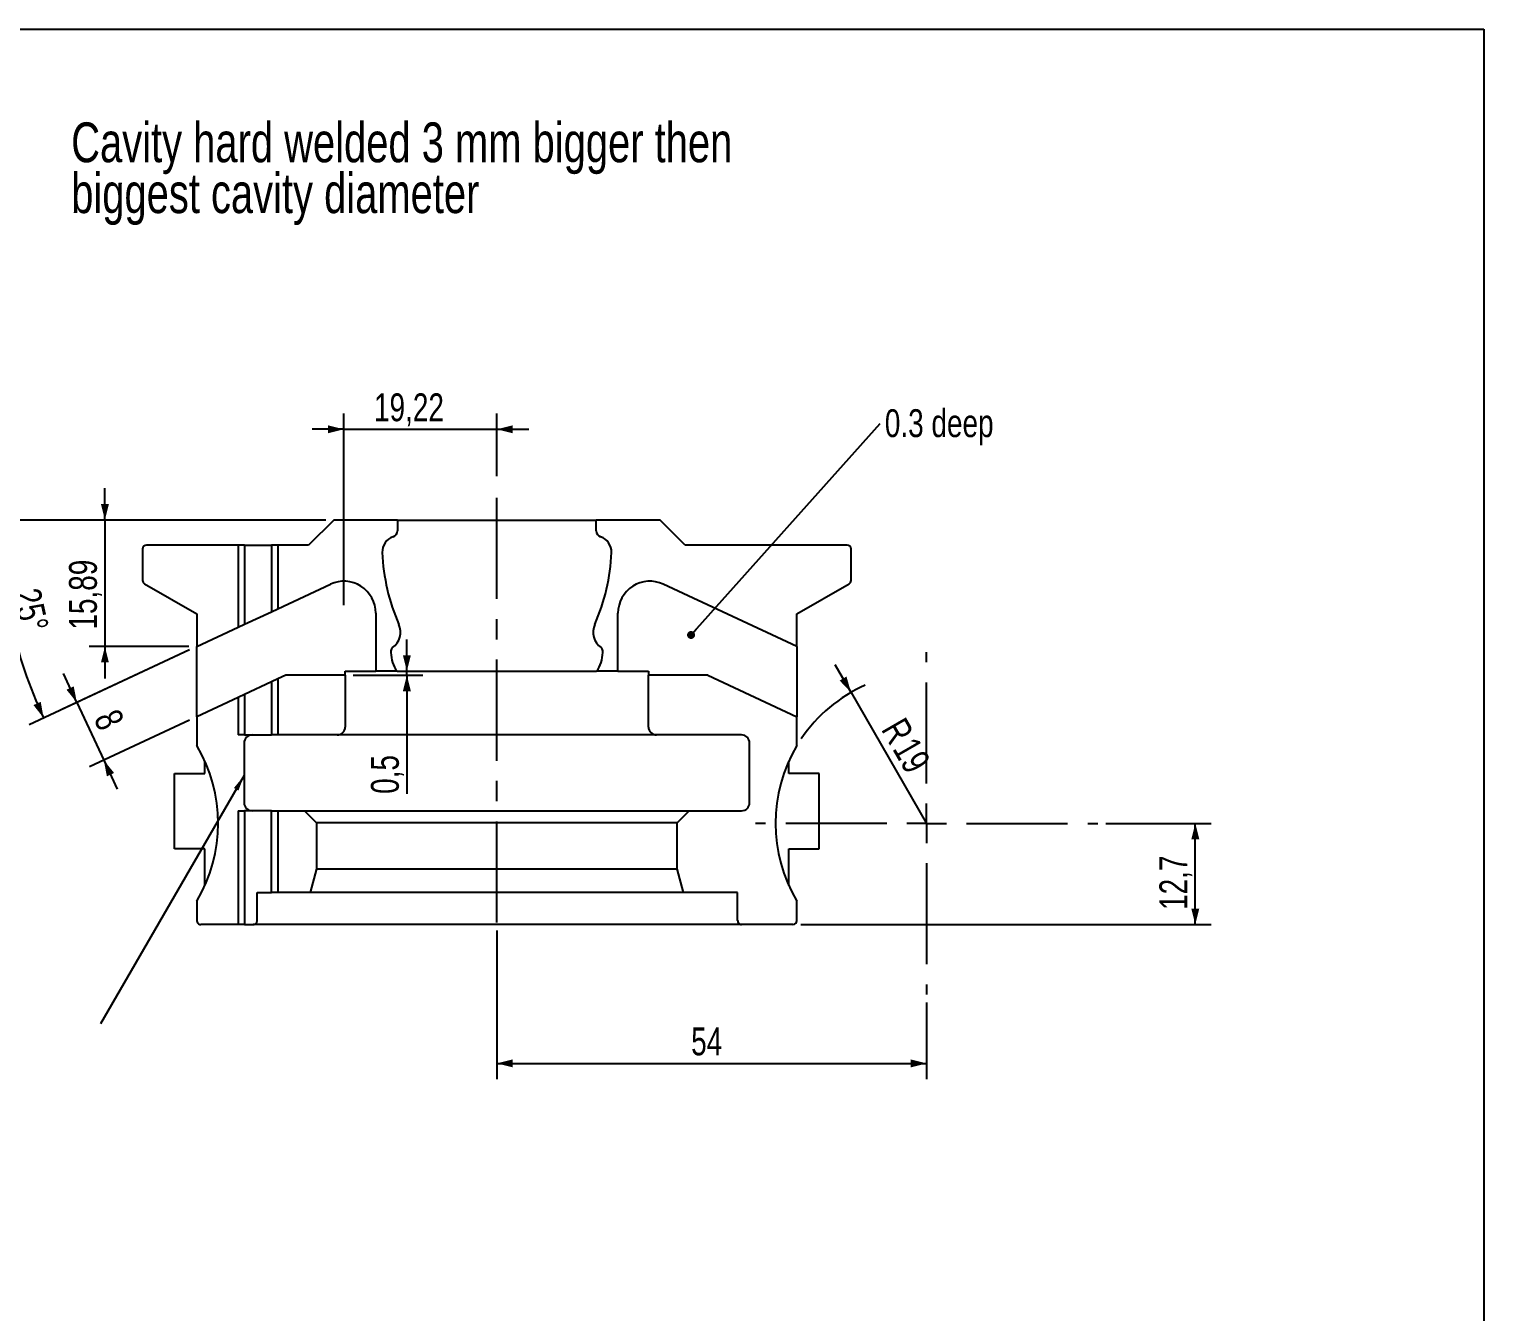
# Model space of a CAD drawing. Header units: millimetres. Extents: x 8 to 586, y 8 to 412.
# Drawn here: x 403.2 to 586, y 250.9 to 412 of the extents above; entities that cross this region are included whole.
import ezdxf

# ---------------------------------------------------------------- set-up
doc = ezdxf.new("R2010")
doc.units = ezdxf.units.MM
doc.linetypes.add('CENTERX2', pattern=[20.319999999999997, 12.7, -2.54, 2.54, -2.54])
for name, color, linetype in [('CENTERLINE', 4, 'CENTERX2'), ('DIMENSIONS', 2, 'Continuous'), ('TEXT', 2, 'Continuous')]:
    doc.layers.add(name, color=color, linetype=linetype)
doc.layers.add('OUTLINE', color=7, linetype='Continuous', lineweight=25)
doc.styles.add('SLDTEXTSTYLE0', font='TXT', dxfattribs={"width": 0.75})
doc.dimstyles.new('SLDDIMSTYLE0', dxfattribs={"dimtxt": 3.5, "dimasz": 2, "dimexe": 0, "dimexo": 0.0625, "dimgap": 0.875, "dimtad": 1, "dimrnd": 1e-09, "dimzin": 12, "dimdsep": 46, "dimtxsty": 'SLDTEXTSTYLE0', "dimsah": 1, "dimcen": 0.09, "dimadec": 0, "dimazin": 3, "dimtfac": 1, "dimtofl": 0, "dimtmove": 0, "dimatfit": 3, "dimfxl": 0, "dimfrac": 2, "dimtolj": 1, "dimtzin": 12, "dimarcsym": 0})
doc.dimstyles.new('SLDDIMSTYLE10', dxfattribs={"dimtxt": 0.18, "dimasz": 1, "dimexe": 0, "dimexo": 0.0625, "dimgap": 0, "dimtad": 0, "dimtih": 1, "dimtoh": 1, "dimdec": 0, "dimrnd": 1e-09, "dimzin": 0, "dimdsep": 46, "dimtxsty": 'Standard', "dimblk1": 'DOT', "dimblk2": 'DOT', "dimsah": 1, "dimcen": 0.09, "dimadec": 0, "dimazin": 0, "dimtfac": 1, "dimtdec": 0, "dimtofl": 0, "dimtmove": 0, "dimatfit": 3, "dimldrblk": 'DOT', "dimfxl": 0, "dimfrac": 2, "dimtolj": 1, "dimtzin": 0, "dimarcsym": 0})
doc.dimstyles.new('SLDDIMSTYLE16', dxfattribs={"dimtxt": 3.5, "dimasz": 2, "dimexe": 0, "dimexo": 0.0625, "dimgap": 0.875, "dimtad": 1, "dimrnd": 1e-09, "dimzin": 12, "dimdsep": 46, "dimtxsty": 'SLDTEXTSTYLE0', "dimsah": 1, "dimcen": 0, "dimadec": 0, "dimazin": 3, "dimtfac": 1, "dimtofl": 0, "dimtmove": 0, "dimatfit": 3, "dimfxl": 0, "dimfrac": 2, "dimtolj": 1, "dimtzin": 12, "dimarcsym": 0})
doc.dimstyles.new('SLDDIMSTYLE17', dxfattribs={"dimtxt": 3.5, "dimasz": 2, "dimexe": 0, "dimexo": 0.0625, "dimgap": 0.875, "dimtad": 1, "dimrnd": 1e-09, "dimdsep": 46, "dimtxsty": 'SLDTEXTSTYLE0', "dimsah": 1, "dimcen": 0.09, "dimadec": 0, "dimazin": 2, "dimtfac": 1, "dimtmove": 0, "dimatfit": 0, "dimfxl": 0, "dimfrac": 2, "dimtolj": 1, "dimtzin": 12, "dimarcsym": 0})
doc.dimstyles.new('SLDDIMSTYLE4', dxfattribs={"dimtxt": 3.5, "dimasz": 2, "dimexe": 0, "dimexo": 0.0625, "dimgap": 0.875, "dimtad": 1, "dimdec": 4, "dimzin": 12, "dimdsep": 46, "dimtxsty": 'SLDTEXTSTYLE0', "dimsah": 1, "dimcen": 0.09, "dimazin": 3, "dimtfac": 1, "dimtofl": 0, "dimtmove": 0, "dimatfit": 3, "dimfxl": 0, "dimfrac": 2, "dimtolj": 1, "dimtzin": 12, "dimarcsym": 0})
doc.dimstyles.new('SLDDIMSTYLE8', dxfattribs={"dimtxt": 3.5, "dimasz": 2, "dimexe": 0, "dimexo": 0.0625, "dimgap": 0.875, "dimtad": 1, "dimrnd": 1e-09, "dimzin": 12, "dimdsep": 46, "dimtxsty": 'SLDTEXTSTYLE0', "dimsah": 1, "dimcen": 0.09, "dimadec": 0, "dimazin": 3, "dimtfac": 1, "dimtmove": 0, "dimatfit": 0, "dimfxl": 0, "dimfrac": 2, "dimtolj": 1, "dimtzin": 12, "dimarcsym": 0})
doc.dimstyles.new('SLDDIMSTYLE9', dxfattribs={"dimtxt": 0.18, "dimasz": 2, "dimexe": 0, "dimexo": 0.0625, "dimgap": 0, "dimtad": 0, "dimtih": 1, "dimtoh": 1, "dimdec": 0, "dimrnd": 1e-09, "dimzin": 0, "dimdsep": 46, "dimtxsty": 'Standard', "dimsah": 1, "dimcen": 0.09, "dimadec": 0, "dimazin": 0, "dimtfac": 2, "dimtdec": 0, "dimtofl": 0, "dimtmove": 0, "dimatfit": 3, "dimfxl": 0, "dimfrac": 2, "dimtolj": 1, "dimtzin": 0, "dimarcsym": 0})

# ---------------------------------------------------------------- blocks, each defined once
blk = doc.blocks.new('SW_NOTE_5')
at = {"layer": 'TEXT', "color": 0, "char_height": 5, "attachment_point": 1, "style": 'SLDTEXTSTYLE0'}
for s, insert in [('Cavity hard welded 3 mm bigger then', (0, 6.42521797451373)), ('biggest cavity diameter', (0, 0.03632928016777948))]:
    blk.add_mtext(s, dxfattribs=dict(at, insert=insert))
blk = doc.blocks.new('_D_28')
at = {"layer": 'DIMENSIONS'}
for p, q in [((461.9848754608349, 298.7756688538469), (461.9848754608349, 280.0737332418122)), ((515.9848754608348, 289.7290950118317), (515.9848754608348, 280.0737332418122)), ((461.9848754608349, 282.0737332418122), (515.9848754608348, 282.0737332418122))]:
    blk.add_line(p, q, dxfattribs=at)
for points in [[(461.9848754608349, 282.0737332418122), (463.9848754608349, 281.5737332418122), (463.9848754608349, 282.5737332418122)], [(515.9848754608348, 282.0737332418122), (513.9848754608348, 282.5737332418122), (513.9848754608348, 281.5737332418122)]]:
    blk.add_solid(points, dxfattribs=at)
at = {"layer": 'DIMENSIONS', "insert": (486.3991815898873, 286.5854701563911), "char_height": 3.5, "attachment_point": 1, "style": 'SLDTEXTSTYLE0'}
blk.add_mtext('54', dxfattribs=at)
blk = doc.blocks.new('_D_29')
at = {"layer": 'DIMENSIONS'}
for p, q in [((538.4848754608348, 312.2290950118317), (551.7415357699904, 312.2290950118317)), ((549.7415357699904, 299.5290950118317), (549.7415357699904, 312.2290950118317)), ((500.1848754608348, 299.5290950118317), (551.7415357699904, 299.5290950118317))]:
    blk.add_line(p, q, dxfattribs=at)
for points in [[(549.7415357699904, 312.2290950118317), (549.2415357699904, 310.2290950118317), (550.2415357699904, 310.2290950118317)], [(549.7415357699904, 299.5290950118317), (550.2415357699904, 301.5290950118317), (549.2415357699904, 301.5290950118317)]]:
    blk.add_solid(points, dxfattribs=at)
at = {"layer": 'DIMENSIONS', "insert": (545.2297988554116, 301.3544990701333), "char_height": 3.5, "attachment_point": 1, "rotation": 90, "style": 'SLDTEXTSTYLE0'}
blk.add_mtext('12,7', dxfattribs=at)
blk = doc.blocks.new('_D_30')
at = {"layer": 'DIMENSIONS'}
for q in [(504.4848754608348, 332.1476792988738), (515.9848754608348, 312.2290950118317)]:
    blk.add_line((506.4848754608348, 328.683577683736), q, dxfattribs=at)
blk.add_arc((515.9848754608348, 312.2290950118317), 18.99999999999999, 113.9909940425056, 146.0682320123053, dxfattribs=at)
blk.add_solid([(506.4848754608348, 328.683577683736), (505.917888162727, 330.6656284913049), (505.0518627589425, 330.1656284913049)], dxfattribs=at)
at = {"layer": 'DIMENSIONS', "char_height": 3.5, "attachment_point": 1, "rotation": 299.99999999999966, "style": 'SLDTEXTSTYLE0'}
for s, insert in [('R', (513.2355739386836, 325.7913551631842)), ('19', (514.6514439158807, 323.3389964257674))]:
    blk.add_mtext(s, dxfattribs=dict(at, insert=insert))
blk = doc.blocks.new('_D_31')
at = {"layer": 'DIMENSIONS'}
for p, q in [((412.744312269927, 350.3290950118317), (412.744312269927, 354.3290950118317)), ((440.4848754608349, 350.3290950118317), (410.744312269927, 350.3290950118317)), ((412.744312269927, 350.3290950118317), (412.744312269927, 334.4375379973638)), ((423.2848754608349, 334.4375379973638), (410.744312269927, 334.4375379973638)), ((412.744312269927, 334.4375379973638), (412.744312269927, 330.4375379973638))]:
    blk.add_line(p, q, dxfattribs=at)
for points in [[(412.744312269927, 350.3290950118317), (413.244312269927, 352.3290950118317), (412.244312269927, 352.3290950118317)], [(412.744312269927, 334.4375379973638), (412.244312269927, 332.4375379973638), (413.244312269927, 332.4375379973638)]]:
    blk.add_solid(points, dxfattribs=at)
at = {"layer": 'DIMENSIONS', "insert": (408.2325753553481, 336.5645662609638), "char_height": 3.5, "attachment_point": 1, "rotation": 90.00000000000036, "style": 'SLDTEXTSTYLE0'}
blk.add_mtext('15,89', dxfattribs=at)
blk = doc.blocks.new('_D_32')
at = {"layer": 'DIMENSIONS'}
for p, q in [((442.7625551044222, 339.6403098442534), (442.7625551044222, 363.7294813369531)), ((461.9848754608349, 355.8436427436469), (461.9848754608349, 363.7294813369531)), ((442.7625551044222, 361.7294813369531), (438.7625551044222, 361.7294813369531)), ((442.7625551044222, 361.7294813369531), (461.9848754608349, 361.7294813369531)), ((461.9848754608349, 361.7294813369531), (465.9848754608349, 361.7294813369531))]:
    blk.add_line(p, q, dxfattribs=at)
for points in [[(442.7625551044222, 361.7294813369531), (440.7625551044222, 362.2294813369531), (440.7625551044222, 361.2294813369531)], [(461.9848754608349, 361.7294813369531), (463.9848754608349, 361.2294813369531), (463.9848754608349, 362.2294813369531)]]:
    blk.add_solid(points, dxfattribs=at)
at = {"layer": 'DIMENSIONS', "insert": (446.5549650389992, 366.241218251532), "char_height": 3.5, "attachment_point": 1, "style": 'SLDTEXTSTYLE0'}
blk.add_mtext('19,22', dxfattribs=at)
blk = doc.blocks.new('_D_33')
at = {"layer": 'DIMENSIONS'}
for p, q in [((440.4848754608349, 350.3290950118317), (397.5262281657322, 350.3290950118317)), ((423.3785676737982, 334.0149197356231), (403.2262938773302, 324.6177601350938))]:
    blk.add_line(p, q, dxfattribs=at)
blk.add_arc((458.3644294560335, 350.3290950118317), 58.83820129030138, 180, 205.0000000000008, dxfattribs=at)
for points in [[(399.5262281657322, 350.3290950118317), (399.0602771271654, 348.3208894372805), (400.0601328138443, 348.3378778396669)], [(405.0389094514035, 325.4629966585752), (404.6812666514741, 327.4932901417097), (403.7679100476378, 327.0861295907859)]]:
    blk.add_solid(points, dxfattribs=at)
at = {"layer": 'DIMENSIONS', "insert": (404.563971997606, 342.0067156420875), "char_height": 3.5, "attachment_point": 1, "rotation": 282.500000000001, "style": 'SLDTEXTSTYLE0'}
blk.add_mtext('25°', dxfattribs=at)
blk = doc.blocks.new('_D_34')
at = {"layer": 'DIMENSIONS'}
for p, q in [((423.3785676737982, 334.0149197356232), (407.4052361020753, 326.5664328974797)), ((409.2178516761485, 327.4116694209611), (407.5273786291858, 331.0369005691077)), ((409.2178516761485, 327.4116694209611), (412.5987977700742, 320.1612071246678)), ((423.3785676737982, 325.1878963839231), (410.7861821960008, 319.3159706011865)), ((412.5987977700742, 320.1612071246678), (414.2892708170369, 316.5359759765212))]:
    blk.add_line(p, q, dxfattribs=at)
for points in [[(409.2178516761485, 327.4116694209611), (408.8257690461855, 329.4355941259047), (407.9194612591488, 329.012975864164)], [(412.5987977700742, 320.1612071246678), (412.9908804000372, 318.1372824197242), (413.8971881870739, 318.5599006814649)]]:
    blk.add_solid(points, dxfattribs=at)
at = {"layer": 'DIMENSIONS', "insert": (414.4508781132175, 326.8650870415014), "char_height": 3.5, "attachment_point": 1, "rotation": 295.0000000000009, "style": 'SLDTEXTSTYLE0'}
blk.add_mtext('8', dxfattribs=at)
blk = doc.blocks.new('_D_35')
at = {"layer": 'DIMENSIONS'}
for p, q in [((450.6813463982613, 331.3290950118317), (450.6813463982613, 335.3290950118317)), ((450.4479787989069, 331.3290950118317), (452.6813463982613, 331.3290950118317)), ((450.6813463982613, 330.8290950118317), (450.6813463982613, 331.3290950118317)), ((443.9348754608349, 330.8290950118317), (452.6813463982613, 330.8290950118317)), ((450.6813463982613, 330.8290950118317), (450.6813463982613, 315.9311633114993))]:
    blk.add_line(p, q, dxfattribs=at)
for points in [[(450.6813463982613, 331.3290950118317), (451.1813463982613, 333.3290950118317), (450.1813463982613, 333.3290950118317)], [(450.6813463982613, 330.8290950118317), (450.1813463982613, 328.8290950118317), (451.1813463982613, 328.8290950118317)]]:
    blk.add_solid(points, dxfattribs=at)
at = {"layer": 'DIMENSIONS', "insert": (446.1696094836826, 315.9311633114994), "char_height": 3.5, "attachment_point": 1, "rotation": 89.99999999999997, "style": 'SLDTEXTSTYLE0'}
blk.add_mtext('0,5', dxfattribs=at)
blk = doc.blocks.new('SW_NOTE_8')
at = {"layer": 'TEXT', "color": 0, "insert": (0.577040554016417, 1.805335791243368), "char_height": 3.5, "attachment_point": 1, "style": 'SLDTEXTSTYLE0'}
blk.add_mtext('0.3 deep', dxfattribs=at)
blk = doc.blocks.new('_DOT')
at = {"color": 0, "linetype": 'ByBlock', "lineweight": -2}
blk.add_line((-0.5, 0), (-1, 0), dxfattribs=at)
at = {"color": 0, "linetype": 'ByBlock', "const_width": 0.5}
blk.add_lwpolyline([(-0.25, 0, 1), (0.25, 0, 1)], format="xyb", close=True, dxfattribs=at)
blk = doc.blocks.new('SW_CENTERMARKSYMBOL_0')
at = {"layer": 'CENTERLINE', "color": 0}
for p, q in [((0, 5.000000000000004), (0, 21.50000000000002)), ((0, 0), (0, 2.500000000000002)), ((-5.000000000000004, 0), (-21.50000000000007, 0)), ((0, 0), (-2.500000000000058, 0)), ((0, 0), (0, -2.500000000000002)), ((0, 0), (2.499999999999947, 0)), ((4.999999999999893, 0), (21.49999999999996, 0)), ((0, -5.000000000000004), (0, -21.49999999999996))]:
    blk.add_line(p, q, dxfattribs=at)

msp = doc.modelspace()

# ---------------------------------------------------------------- linework, layer by layer
at = {"layer": 'CENTERLINE'}
msp.add_line((461.9848754608349, 299.7756688538469), (461.9848754608349, 354.8436427436469), dxfattribs=at)
at = {"layer": 'OUTLINE'}
for p, q in [((8.000000000000007, 412), (586, 412)), ((586, 412), (586, 8.000000000000007)), ((441.4848751883106, 350.3290955169117), (438.3348758827048, 347.1790943486607)), ((449.4848755682902, 350.3290955169117), (441.4848751883106, 350.3290955169117)), ((449.4848755682902, 350.3290955169117), (449.4848755682902, 348.9805106265461)), ((449.4848755682902, 350.3290955169117), (474.4848750094967, 350.3290955169117)), ((474.4848750094967, 348.9805106265461), (474.4848750094967, 350.3290955169117)), ((482.4848763207989, 350.3290955169117), (474.4848750094967, 350.3290955169117)), ((485.6348756264048, 347.1790943486607), (482.4848763207989, 350.3290955169117)), ((417.4848749796944, 346.6790951980269), (417.4848749796944, 342.7537521539247)), ((429.4848750840025, 347.1790943486607), (417.9848759929733, 347.1790943486607)), ((429.4848750840025, 347.1790943486607), (429.4848750840025, 336.8623377947127)), ((430.2887238125401, 347.1790943486607), (429.4848750840025, 347.1790943486607)), ((430.2887238125401, 347.1790943486607), (430.2887238125401, 337.2371779015278)), ((430.2887238125401, 347.1790943486607), (433.6810271750288, 347.1790943486607)), ((433.6810271750288, 347.1790943486607), (433.6810271750288, 338.8190362794315)), ((434.4848759035664, 347.1790943486607), (433.6810271750288, 347.1790943486607)), ((434.4848759035664, 347.1790943486607), (434.4848759035664, 339.1938759205854)), ((438.3348758827048, 347.1790943486607), (434.4848759035664, 347.1790943486607)), ((505.9848755161362, 347.1790943486607), (485.6348756264048, 347.1790943486607)), ((506.4848765294152, 342.7537521539247), (506.4848765294152, 346.6790951980269)), ((417.7348754863339, 342.3207393107926), (424.2848746041851, 338.5390946833407)), ((434.4848759035664, 339.1938759205854), (441.0720813582735, 342.2655407531178)), ((499.6848769049244, 334.4375379575407), (482.8976682881909, 342.2655407531178)), ((499.6848769049244, 338.5390946833407), (506.2348760227757, 342.3207393107926)), ((424.2848746041851, 338.5390946833407), (424.2848746041851, 334.4375379575407)), ((430.2887238125401, 337.2371779015278), (433.6810271750288, 338.8190362794315)), ((433.6810271750288, 338.8190362794315), (434.4848759035664, 339.1938759205854)), ((446.7625554214316, 338.6403098894274), (446.7625554214316, 331.3290949637061)), ((477.207196087678, 331.3290949637061), (477.207196087678, 338.6403098894274)), ((499.6848769049244, 334.4375379575407), (499.6848769049244, 338.5390946833407)), ((424.2848746041851, 334.4375379575407), (429.4848750840025, 336.8623377947127)), ((429.4848750840025, 336.8623377947127), (430.2887238125401, 337.2371779015278)), ((424.2860704223709, 325.6110712146377), (424.2860704223709, 334.438094422779)), ((448.684875064631, 333.9080880587911), (448.684875064631, 333.679094929806)), ((475.284875513156, 333.679094929806), (475.284875513156, 333.9080880587911)), ((499.6836810867386, 334.438094422779), (499.6836810867386, 325.6110712146377)), ((442.9372373531656, 330.829094998165), (442.9372373531656, 331.3290949637061)), ((442.9372373531656, 331.3290949637061), (446.7625554214316, 331.3290949637061)), ((449.4479784305291, 331.3290949637061), (446.7625554214316, 331.3290949637061)), ((449.4479784305291, 331.3290949637061), (474.5217721472578, 331.3290949637061)), ((477.207196087678, 331.3290949637061), (474.5217721472578, 331.3290949637061)), ((477.207196087678, 331.3290949637061), (481.0325122932987, 331.3290949637061)), ((481.0325122932987, 331.3290949637061), (481.0325122932987, 330.829094998165)), ((433.6810271750288, 329.9920124782997), (430.2887238125401, 328.4101546933865)), ((434.4848759035664, 330.3668527706517), (433.6810271750288, 329.9920124782997)), ((433.6810271750288, 329.9920124782997), (433.6810271750288, 323.3290948165571)), ((435.4761570255356, 330.829094998165), (434.4848759035664, 330.3668527706517)), ((434.4848759035664, 330.3668527706517), (434.4848759035664, 323.3290948165571)), ((442.9348755191164, 330.829094998165), (435.4761570255356, 330.829094998165)), ((442.9348755191164, 330.829094998165), (442.9348755191164, 324.3290949804699)), ((442.9372373531656, 330.829094998165), (442.9348755191164, 330.829094998165)), ((481.0348759899931, 330.829094998165), (481.0325122932987, 330.829094998165)), ((481.0348759899931, 324.3290949804699), (481.0348759899931, 330.829094998165)), ((488.4935944835739, 330.829094998165), (481.0348759899931, 330.829094998165)), ((488.4935944835739, 330.829094998165), (499.6848769049244, 325.6105147493994)), ((429.4848750840025, 328.0353143537408), (424.2848746041851, 325.6105147493994)), ((430.2887238125401, 328.4101546933865), (429.4848750840025, 328.0353143537408)), ((429.4848750840025, 328.0353143537408), (429.4848750840025, 323.3290948165571)), ((430.2887238125401, 328.4101546933865), (430.2887238125401, 323.3290948165571)), ((424.2848746041851, 325.6105147493994), (424.2848746041851, 321.9917789293444)), ((499.6848769049244, 321.9917789293444), (499.6848769049244, 325.6105147493994)), ((430.2887238125401, 323.3290948165571), (429.4848750840025, 323.3290948165571)), ((430.2348747412758, 322.3290951183056), (430.2348747412758, 314.8090951336538)), ((430.2887238125401, 323.3290948165571), (433.6810271750288, 323.3290948165571)), ((434.4848759035664, 323.3290948165571), (433.6810271750288, 323.3290948165571)), ((441.9348753552036, 323.3290948165571), (434.4848759035664, 323.3290948165571)), ((482.0348761539059, 323.3290948165571), (441.9348753552036, 323.3290948165571)), ((492.7348747412758, 323.3290948165571), (482.0348761539059, 323.3290948165571)), ((493.7348767678337, 314.8090951336538), (493.7348767678337, 322.3290951183056)), ((425.3024562756615, 318.479094673506), (425.3024562756615, 320.0458372203624)), ((498.667295233448, 318.479094673506), (498.667295233448, 320.0458372203624)), ((421.4848756353455, 318.479094673506), (425.3024562756615, 318.479094673506)), ((421.4848756353455, 309.0290948940432), (421.4848756353455, 318.479094673506)), ((502.4848758737641, 318.479094673506), (498.667295233448, 318.479094673506)), ((502.4848758737641, 309.0290948940432), (502.4848758737641, 318.479094673506)), ((429.4848750840025, 313.8090949697411), (429.4848750840025, 299.5290942681944)), ((429.4848750840025, 313.8090949697411), (430.2887238125401, 313.8090949697411)), ((430.2887238125401, 313.8090949697411), (430.2887238125401, 299.5290942681944)), ((433.6810271750288, 313.8090949697411), (430.2887238125401, 313.8090949697411)), ((433.6810271750288, 303.5290949238455), (433.6810271750288, 313.8090949697411)), ((433.6810271750288, 313.8090949697411), (434.4848759035664, 313.8090949697411)), ((434.4848759035664, 313.8090949697411), (434.4848759035664, 303.5290949238455)), ((434.4848759035664, 313.8090949697411), (437.8348748694258, 313.8090949697411)), ((437.8348748694258, 313.8090949697411), (439.3348760466175, 312.3090956551945)), ((437.8348748694258, 313.8090949697411), (486.1348747770386, 313.8090949697411)), ((484.634875462492, 312.3090956551945), (486.1348747770386, 313.8090949697411)), ((486.1348747770386, 313.8090949697411), (492.7348747412758, 313.8090949697411)), ((439.3348760466175, 312.3090956551945), (439.3348760466175, 306.5290954155838)), ((484.634875462492, 312.3090956551945), (439.3348760466175, 312.3090956551945)), ((484.634875462492, 306.5290954155838), (484.634875462492, 312.3090956551945)), ((425.3024562756615, 309.0290948940432), (421.4848756353455, 309.0290948940432)), ((425.3024562756615, 304.4123538030302), (425.3024562756615, 309.0290948940432)), ((498.667295233448, 304.4123538030302), (498.667295233448, 309.0290948940432)), ((498.667295233448, 309.0290948940432), (502.4848758737641, 309.0290948940432)), ((439.3348760466175, 306.5290954155838), (438.53102731808, 303.5290949238455)), ((439.3348760466175, 306.5290954155838), (484.634875462492, 306.5290954155838)), ((485.4387223283844, 303.5290949238455), (484.634875462492, 306.5290954155838)), ((431.8840030144053, 303.5290949238455), (433.6810271750288, 303.5290949238455)), ((431.8840030144053, 300.0290952814734), (431.8840030144053, 303.5290949238455)), ((434.4848759035664, 303.5290949238455), (433.6810271750288, 303.5290949238455)), ((438.53102731808, 303.5290949238455), (434.4848759035664, 303.5290949238455)), ((485.4387223283844, 303.5290949238455), (438.53102731808, 303.5290949238455)), ((492.2348737279968, 303.5290949238455), (485.4387223283844, 303.5290949238455)), ((492.2348737279968, 300.0290952814734), (492.2348737279968, 303.5290949238455)), ((424.2848746041851, 302.4664111627256), (424.2848746041851, 300.0290952814734)), ((499.6848769049244, 300.0290952814734), (499.6848769049244, 302.4664111627256)), ((429.4848750840025, 299.5290942681944), (424.7848756174641, 299.5290942681944)), ((430.2887238125401, 299.5290942681944), (429.4848750840025, 299.5290942681944)), ((430.2887238125401, 299.5290942681944), (431.3815675239163, 299.5290942681944)), ((492.7348747412758, 299.5290942681944), (431.3815675239163, 299.5290942681944)), ((499.1848758916454, 299.5290942681944), (492.7348747412758, 299.5290942681944))]:
    msp.add_line(p, q, dxfattribs=at)
for centre, radius, start, end in [((449.5848754608348, 346.3290950118317), 2.00000000000004, 108.7493408470175, 182.3997791325364), ((448.6848754608349, 348.9805097285443), 0.7999999999999836, 288.7493408470165, 0), ((475.2848754608349, 348.9805097285443), 0.8000000000000114, 180, 251.2506591529813), ((474.3848754608349, 346.3290950118317), 2.00000000000004, 357.6002208674637, 71.25065915298254), ((417.9848754608349, 346.6790950118317), 0.5, 90, 180), ((472.5647042657122, 347.2921464634854), 25.00000000000001, 182.3997791325374, 203.748472048472), ((451.4050466559576, 347.2921464634854), 25, 336.2515279515296, 357.6002208674641), ((505.9848754608349, 346.6790950118317), 0.5, 0, 90), ((417.9848754608349, 342.7537519769159), 0.5000000000000202, 180, 239.9999999999946), ((442.7625551044222, 338.6403098442534), 4.000000000000002, 0, 114.9999999999997), ((481.2071958172475, 338.6403098442534), 4.000000000000002, 65.0000000000003, 180), ((505.9848754608349, 342.7537519769159), 0.4999999999999634, 299.9999999999957, 0), ((447.4848754608349, 336.2575559809144), 2.400000000000023, 305.8882975528074, 23.74847204847024), ((476.4848754608349, 336.2575559809144), 2.400000000000061, 156.2515279515303, 234.1117024471942), ((449.1848754608349, 333.9080879560202), 0.500000000000031, 125.8882975528047, 180), ((452.6848754608349, 333.6790950118317), 4.000000000000069, 180, 215.9798005974747), ((471.2848754608349, 333.6790950118317), 4.000000000000023, 324.0201994025264, 0), ((474.7848754608349, 333.9080879560202), 0.500000000000031, 0, 54.11170244719528), ((441.9348754608349, 324.3290950118317), 1, 270.0000000000008, 0), ((482.0348754608349, 324.3290950118317), 1, 180, 270.0000000000008), ((407.9848754608349, 312.2290950118317), 19.00000000000003, 329.0810195164897, 30.91898048351126), ((431.2348754608349, 322.3290950118317), 1, 90, 180), ((492.7348754608349, 322.3290950118317), 1, 0, 90), ((515.9848754608349, 312.2290950118317), 19.00000000000003, 149.0810195164887, 210.9189804835119), ((431.2348754608349, 314.8090950118317), 1, 179.9999999999999, 270.0000000000008), ((492.7348754608349, 314.8090950118317), 1, 270.0000000000008, 0), ((424.7848754608349, 300.0290950118317), 0.5, 180, 270.0000000000008), ((492.7348754608349, 300.0290950118317), 0.5, 180, 270.0000000000008), ((499.1848754608349, 300.0290950118317), 0.5, 270.0000000000008, 0)]:
    msp.add_arc(centre, radius, start, end, dxfattribs=at)
msp.add_open_spline([(431.3815675239163, 299.5290942681944), (431.4062748075736, 299.5301619350653), (431.4556895764418, 299.5322972775168), (431.5318188295269, 299.5498887996395), (431.6077588001173, 299.5800098558984), (431.6807272323403, 299.6243645473773), (431.7449628489431, 299.6804881520157), (431.8034457670108, 299.7519184112176), (431.8472284951935, 299.8332653092909), (431.8743299350708, 299.9207987036247), (431.8833237991159, 299.9846911585237), (431.8838772170396, 300.0208712002732), (431.8840030144053, 300.0290952814734)], degree=3, knots=[0, 0, 0, 0, 0.09418515094783135, 0.1883710702254817, 0.2965053454008749, 0.4046363060551268, 0.512510164352209, 0.62037880372148, 0.7553065587480886, 0.8619647380922392, 0.9686232202193804, 0.9999999999999999, 0.9999999999999999, 0.9999999999999999, 0.9999999999999999], dxfattribs=at)

# ---------------------------------------------------------------- block references
at = {"layer": 'CENTERLINE'}
msp.add_blockref('SW_CENTERMARKSYMBOL_0', (515.9848754608349, 312.2290950118317), dxfattribs=at)
at = {"layer": 'TEXT'}
for name, p in [('SW_NOTE_5', (408.5075720820904, 393.8524164339856)), ('SW_NOTE_8', (510.1557377049177, 362.44327000638))]:
    msp.add_blockref(name, p, dxfattribs=at)

# ---------------------------------------------------------------- dimensions: what is measured, and where the dimension line sits
at = {"layer": 'DIMENSIONS'}
for base, p1, p2, dimstyle, picture, middle in [((461.9848754608349, 361.72948133696), (442.7625551044222, 338.6403098442534), (461.9848754608349, 354.8436427436469), 'SLDDIMSTYLE8', '_D_32', (452.3737152826286, 361.72948133696)), ((515.9848754608348, 282.0737332418122), (461.9848754608349, 299.7756688538469), (515.9848754608348, 290.7290950118317), 'SLDDIMSTYLE0', '_D_28', (488.9848754608349, 282.0737332418122))]:
    dim = msp.add_linear_dim(base=base, p1=p1, p2=p2, dimstyle=dimstyle, dxfattribs=at)
    dim.commit()
    dim.dimension.update_dxf_attribs({"geometry": picture, "text_midpoint": middle, "dimtype": 160})
for base, p1, p2, angle, dimstyle, picture, middle in [((412.744312269927, 334.4375379973638), (441.4848754608349, 350.3290950118317), (424.2848754608349, 334.4375379973638), 90.0000000000002, 'SLDDIMSTYLE8', '_D_31', (412.744312269927, 342.3833165045978)), ((450.6813463982612, 331.3290950118317), (442.9348754608349, 330.8290950118317), (449.4479787989069, 331.3290950118317), 90.0000000000002, 'SLDDIMSTYLE17', '_D_35', (450.6813463982612, 319.1638021287798)), ((412.5987977700742, 320.1612071246679), (424.2848754608349, 334.4375379973638), (424.2848754608349, 325.6105146456639), 294.9999999999999, 'SLDDIMSTYLE8', '_D_34', (410.9083247231114, 323.7864382728145)), ((549.7415357699904, 312.2290950118317), (499.1848754608349, 299.5290950118317), (537.4848754608348, 312.2290950118317), 90.0000000000002, 'SLDDIMSTYLE0', '_D_29', (549.7415357699904, 305.8790950118317))]:
    dim = msp.add_linear_dim(base=base, p1=p1, p2=p2, angle=angle, dimstyle=dimstyle, dxfattribs=at)
    dim.commit()
    dim.dimension.update_dxf_attribs({"geometry": picture, "text_midpoint": middle, "dimtype": 160})
dim = msp.add_angular_dim_2l(base=(400.9209284701934, 337.5941774397465), line1=((424.2848754608349, 334.4375379973638), (441.0720820574595, 342.2655409924)), line2=((449.4848754608349, 350.3290950118317), (441.4848754608349, 350.3290950118317)), dimstyle='SLDDIMSTYLE4', dxfattribs=at)
dim.commit()
dim.dimension.update_dxf_attribs({"geometry": '_D_33', "text_midpoint": (400.9209284701935, 337.5941774397463), "dimtype": 162})
dim = msp.add_radius_dim(center=(515.9848754608348, 312.2290950118317), mpoint=(506.4848754608348, 328.683577683736), dimstyle='SLDDIMSTYLE16', dxfattribs=at)
dim.commit()
dim.dimension.update_dxf_attribs({"geometry": '_D_30', "text_midpoint": (511.2348854608349, 320.4563463477838), "dimtype": 164})

# ---------------------------------------------------------------- leaders
at = {"layer": 'TEXT'}
for points, dimstyle in [([(486.3848319231989, 335.8891700650791), (510.1557377049177, 362.44327000638)], 'SLDDIMSTYLE10'), ([(430.2348754608349, 318.2337936377161), (412.1911130284726, 287.057808455565)], 'SLDDIMSTYLE9')]:
    msp.add_leader(points, dimstyle=dimstyle, dxfattribs=at)

doc.saveas('drawing.dxf')
